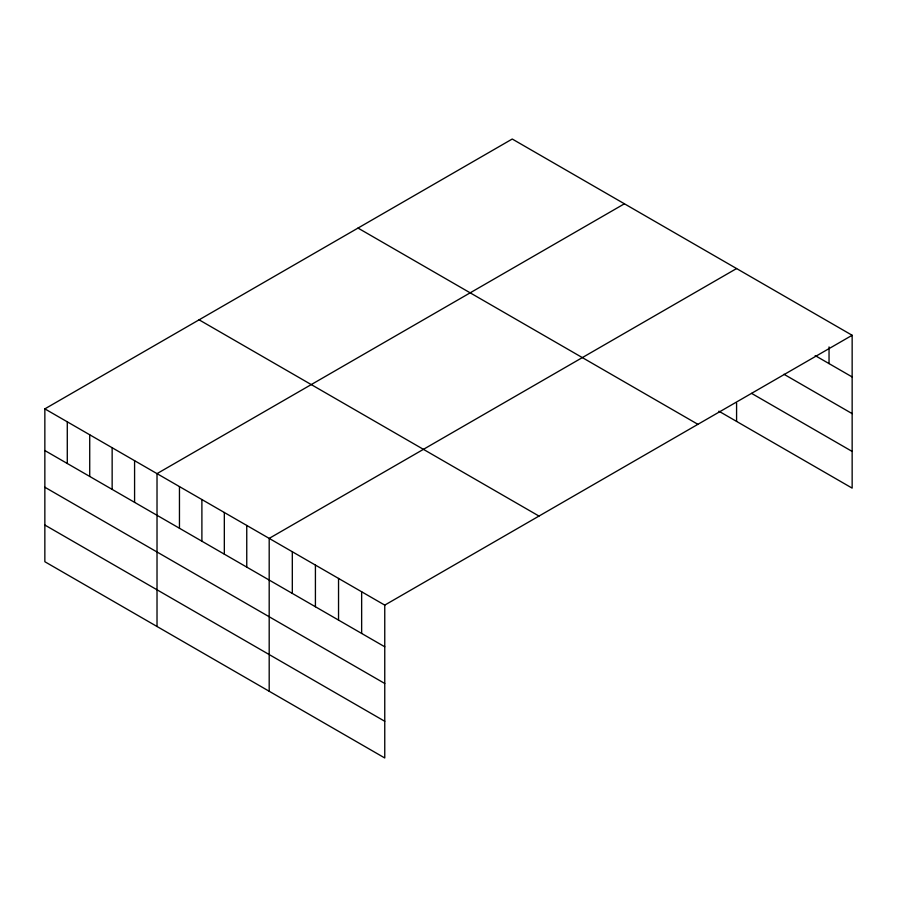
<?xml version="1.0" encoding="UTF-8"?>
<svg xmlns="http://www.w3.org/2000/svg" width="897" height="897" viewBox="0 0 897 897"><rect width="100%" height="100%" fill="white"/><g stroke="black" fill="none" stroke-linecap="round" stroke-linejoin="round"><path stroke-width="1.35" d="M44.85 408.875L384.757 605.116L384.757 757.976L44.85 561.724L44.85 408.875L512.243 139.024L852.15 335.276L852.15 488.125L718.867 411.185M624.413 203.787L157.02 473.627L157.02 626.487M736.583 268.551L269.19 538.391L269.19 691.251M384.757 605.116L852.15 335.276M815.171 355.593L852.15 376.942M783.967 374.262L852.15 413.629M751.608 393.391L852.15 451.438M358.004 228.073L697.911 424.326M199.089 319.825L538.996 516.067M44.85 450.541L384.757 646.782M44.85 487.228L384.757 683.48M44.85 525.037L384.757 721.278M829.041 346.926L829.041 363.599M736.583 403.056L736.583 421.411M361.648 591.773L361.648 633.439M338.539 578.43L338.539 620.096M315.419 565.088L315.419 606.753M292.31 551.733L292.31 593.41M246.753 525.44L246.753 567.106M224.328 512.49L224.328 554.155M201.892 499.539L201.892 541.205M179.456 486.589L179.456 528.255M134.584 460.677L134.584 502.354M112.147 447.726L112.147 489.392M89.722 434.776L89.722 476.442M67.286 421.825L67.286 463.491"/></g></svg>
